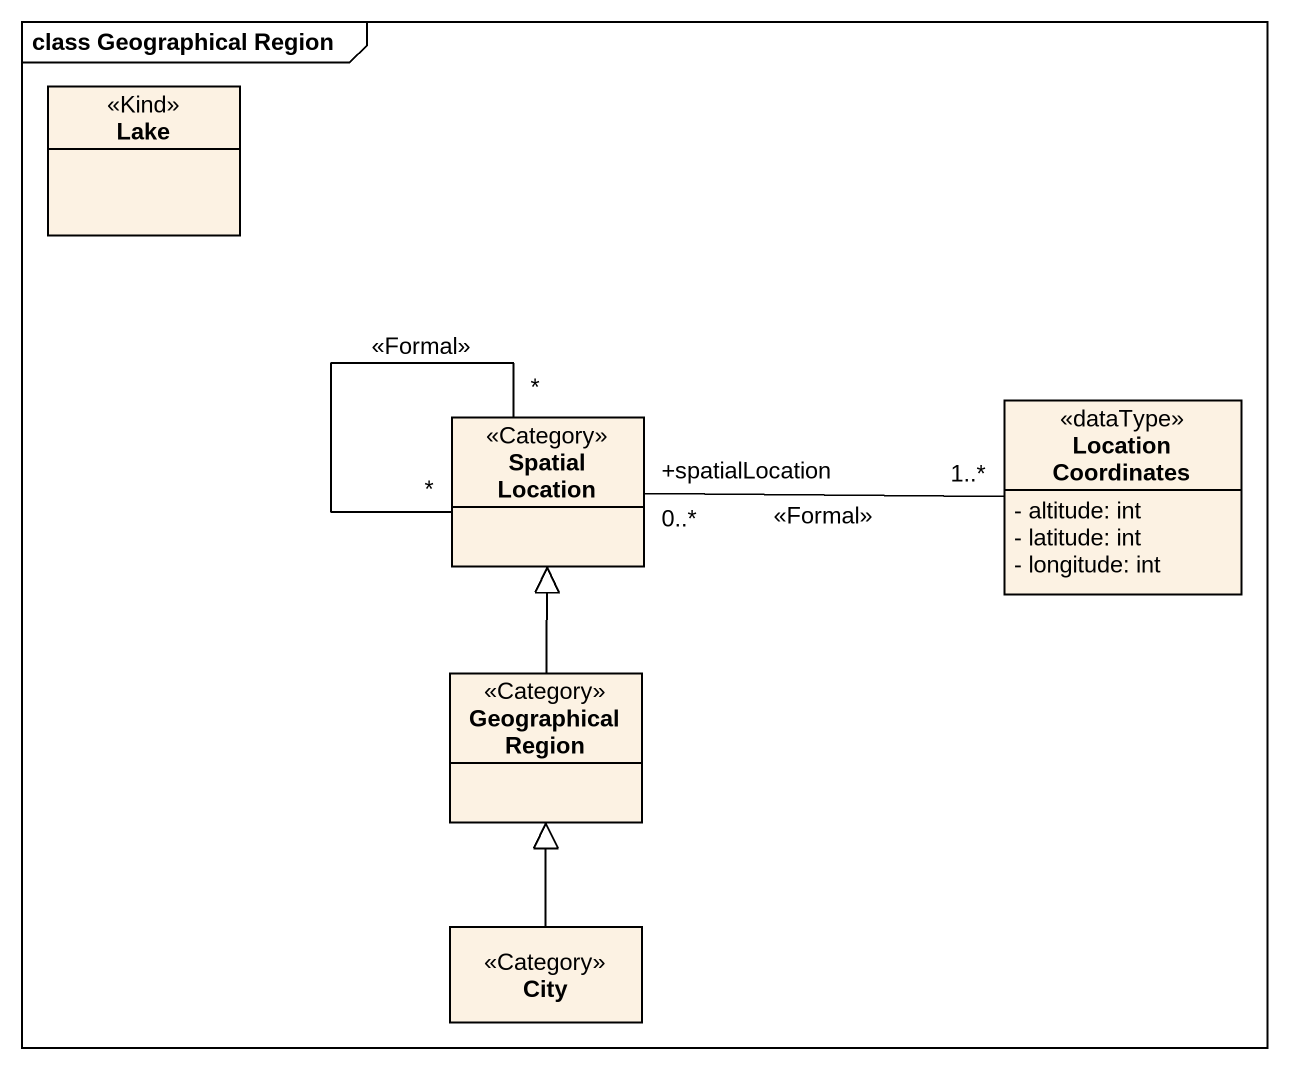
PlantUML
@startuml
mainframe class Geographical Region
hide circle
hide empty members
skinparam classAttributeIconSize 0
class Lake <<Kind>>
class "Location Coordinates" as Location_Coordinates <<dataType>> {
  - altitude: int
  - latitude: int
  - longitude: int
}
class "Spatial Location" as Spatial_Location <<Category>>
class "Geographical Region" as Geographical_Region <<Category>>
class City <<Category>>
Spatial_Location "+spatialLocation\n0..*" -right- "1..*" Location_Coordinates : <<Formal>>
Spatial_Location "*" -- "*" Spatial_Location : <<Formal>>
Geographical_Region -up-|> Spatial_Location
City -up-|> Geographical_Region
@enduml
